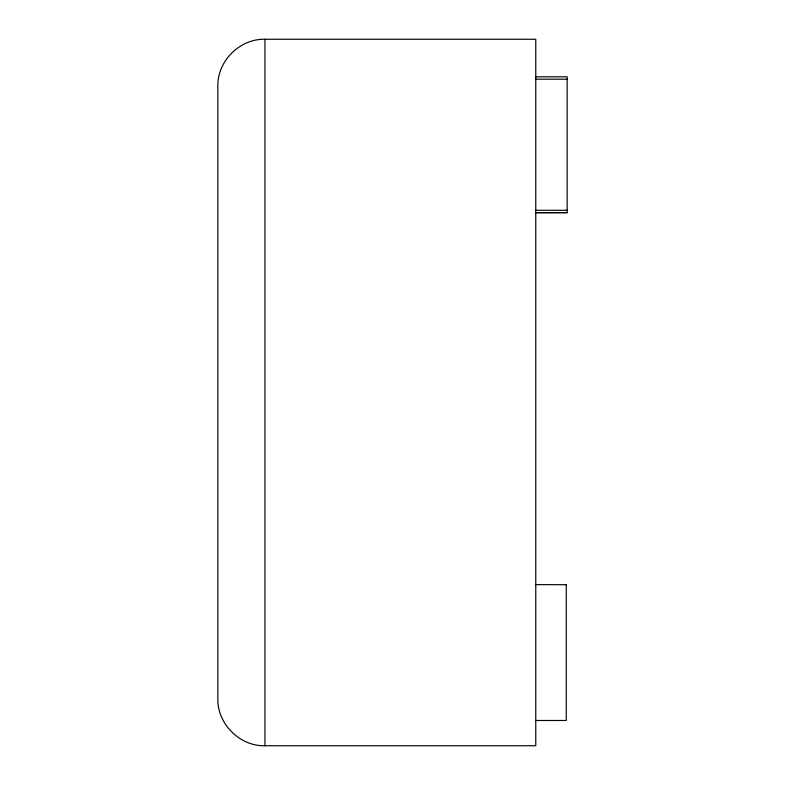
<?xml version="1.0" encoding="UTF-8"?>
<svg xmlns="http://www.w3.org/2000/svg" width="785" height="785" viewBox="0 0 785 785"><rect width="100%" height="100%" fill="white"/><g stroke="black" fill="none" stroke-linecap="round" stroke-linejoin="round"><path stroke-width="1.18" d="M264.947 39.25C239.778 38.602 217.2 61.181 217.847 86.35L217.847 698.65C217.2 723.819 239.778 746.398 264.947 745.75L535.772 745.75L535.772 39.25L264.947 39.25L264.947 745.75M567.153 212.617L535.772 212.656L567.153 212.656L567.153 76.802L535.772 76.802M535.772 79.187L567.153 79.187M535.772 210.272L567.153 210.272M535.772 720.483L566.27 720.483L566.27 584.629M535.772 584.629L566.27 584.727"/></g></svg>
